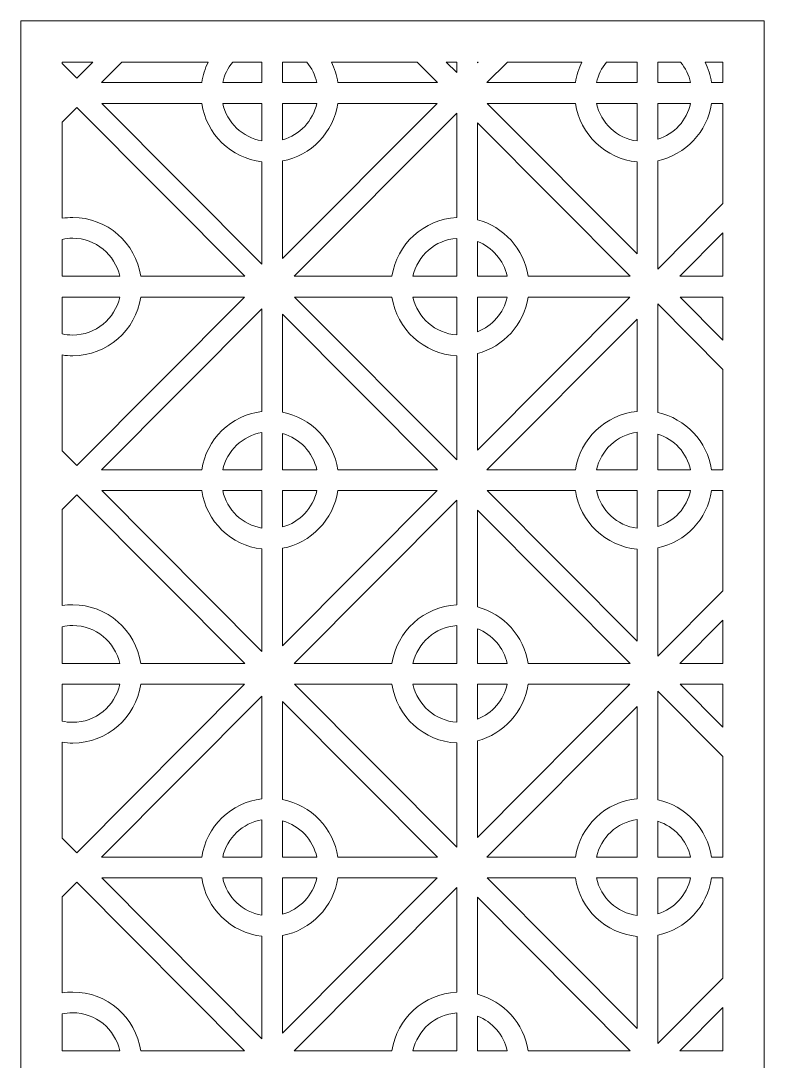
# Model space of a CAD drawing. Header units: centimetres. Extents: x -8.5 to 0.2, y -11.2 to 12.7.
# Drawn here: x -8.54 to -4.64, y 7.23 to 12.68 of the extents above; entities that cross this region are included whole.
import ezdxf

# ---------------------------------------------------------------- set-up
doc = ezdxf.new("R2010")
doc.units = ezdxf.units.CM
doc.header["$MEASUREMENT"] = 0
doc.layers.add('layer 1', color=7, linetype='Continuous')

msp = doc.modelspace()

# ---------------------------------------------------------------- linework, layer by layer
at = {"layer": 'layer 1', "color": 177, "lineweight": 9}
for points, knots in [([(-8.53788, -11.21428), (-8.53788, -11.21428), (-8.53788, 12.68389), (-8.53788, 12.68389), (-8.53788, 12.68389), (-8.53788, 12.68389), (-4.63909, 12.68389), (-4.63909, 12.68389), (-4.63909, 12.68389), (-4.63909, 12.68389), (-4.63909, -11.21428), (-4.63909, -11.21428), (-4.63909, -11.21428), (-4.63909, -11.21428), (-8.53788, -11.21428), (-8.53788, -11.21428)], [0, 0, 0, 0, 0.2, 0.2, 0.2, 0.2, 0.4, 0.4, 0.4, 0.4, 0.6, 0.6, 0.6, 0.6, 1, 1, 1, 1]), ([(-8.32128, 12.45992), (-8.32128, 12.45992), (-8.24479, 12.38308), (-8.24479, 12.38308), (-8.24479, 12.38308), (-8.24479, 12.38308), (-8.16095, 12.46729), (-8.16095, 12.46729), (-8.16095, 12.46729), (-8.16095, 12.46729), (-8.32128, 12.46729), (-8.32128, 12.46729), (-8.32128, 12.46729), (-8.32128, 12.46729), (-8.32128, 12.45992), (-8.32128, 12.45992)], [0, 0, 0, 0, 0.2, 0.2, 0.2, 0.2, 0.4, 0.4, 0.4, 0.4, 0.6, 0.6, 0.6, 0.6, 1, 1, 1, 1]), ([(-8.00779, 12.46729), (-8.00779, 12.46729), (-8.11502, 12.35958), (-8.11502, 12.35958), (-8.11502, 12.35958), (-8.11502, 12.35958), (-7.58912, 12.35958), (-7.58912, 12.35958), (-7.58912, 12.35958), (-7.58339, 12.39776), (-7.57174, 12.43399), (-7.55513, 12.46729), (-7.55513, 12.46729), (-7.55513, 12.46729), (-8.00779, 12.46729), (-8.00779, 12.46729)], [0, 0, 0, 0, 0.2, 0.2, 0.2, 0.2, 0.4, 0.4, 0.4, 0.4, 0.6, 0.6, 0.6, 0.6, 1, 1, 1, 1]), ([(-7.47904, 12.35958), (-7.47904, 12.35958), (-7.27348, 12.35958), (-7.27348, 12.35958), (-7.27348, 12.35958), (-7.27348, 12.35958), (-7.27348, 12.46729), (-7.27348, 12.46729), (-7.27348, 12.46729), (-7.27348, 12.46729), (-7.42661, 12.46729), (-7.42661, 12.46729), (-7.42661, 12.46729), (-7.45196, 12.43664), (-7.47027, 12.3999), (-7.47904, 12.35958)], [0, 0, 0, 0, 0.2, 0.2, 0.2, 0.2, 0.4, 0.4, 0.4, 0.4, 0.6, 0.6, 0.6, 0.6, 1, 1, 1, 1]), ([(-7.16518, 12.46729), (-7.16518, 12.46729), (-7.16518, 12.35958), (-7.16518, 12.35958), (-7.16518, 12.35958), (-7.16518, 12.35958), (-6.98529, 12.35958), (-6.98529, 12.35958), (-6.98529, 12.35958), (-6.99406, 12.3999), (-7.01237, 12.43664), (-7.03772, 12.46729), (-7.03772, 12.46729), (-7.03772, 12.46729), (-7.16518, 12.46729), (-7.16518, 12.46729)], [0, 0, 0, 0, 0.2, 0.2, 0.2, 0.2, 0.4, 0.4, 0.4, 0.4, 0.6, 0.6, 0.6, 0.6, 1, 1, 1, 1]), ([(-6.87521, 12.35958), (-6.87521, 12.35958), (-6.35262, 12.35958), (-6.35262, 12.35958), (-6.35262, 12.35958), (-6.35262, 12.35958), (-6.45985, 12.46729), (-6.45985, 12.46729), (-6.45985, 12.46729), (-6.45985, 12.46729), (-6.9092, 12.46729), (-6.9092, 12.46729), (-6.9092, 12.46729), (-6.89259, 12.43399), (-6.88094, 12.39776), (-6.87521, 12.35958)], [0, 0, 0, 0, 0.2, 0.2, 0.2, 0.2, 0.4, 0.4, 0.4, 0.4, 0.6, 0.6, 0.6, 0.6, 1, 1, 1, 1]), ([(-6.30669, 12.46729), (-6.30669, 12.46729), (-6.25171, 12.41206), (-6.25171, 12.41206), (-6.25171, 12.41206), (-6.25171, 12.41206), (-6.25171, 12.46729), (-6.25171, 12.46729), (-6.25171, 12.46729), (-6.25171, 12.46729), (-6.30669, 12.46729), (-6.30669, 12.46729)], [0, 0, 0, 0, 0.25, 0.25, 0.25, 0.25, 0.5, 0.5, 0.5, 0.5, 1, 1, 1, 1]), ([(-6.14341, 12.46729), (-6.14341, 12.46729), (-6.14341, 12.46289), (-6.14341, 12.46289), (-6.14341, 12.46289), (-6.14341, 12.46289), (-6.13902, 12.46729), (-6.13902, 12.46729), (-6.13902, 12.46729), (-6.13902, 12.46729), (-6.14341, 12.46729), (-6.14341, 12.46729)], [0, 0, 0, 0, 0.25, 0.25, 0.25, 0.25, 0.5, 0.5, 0.5, 0.5, 1, 1, 1, 1]), ([(-5.98586, 12.46729), (-5.98586, 12.46729), (-6.09308, 12.35958), (-6.09308, 12.35958), (-6.09308, 12.35958), (-6.09308, 12.35958), (-5.62892, 12.35958), (-5.62892, 12.35958), (-5.62892, 12.35958), (-5.62319, 12.39776), (-5.61154, 12.43399), (-5.59493, 12.46729), (-5.59493, 12.46729), (-5.59493, 12.46729), (-5.98586, 12.46729), (-5.98586, 12.46729)], [0, 0, 0, 0, 0.2, 0.2, 0.2, 0.2, 0.4, 0.4, 0.4, 0.4, 0.6, 0.6, 0.6, 0.6, 1, 1, 1, 1]), ([(-5.51884, 12.35958), (-5.51884, 12.35958), (-5.30562, 12.35958), (-5.30562, 12.35958), (-5.30562, 12.35958), (-5.30562, 12.35958), (-5.30562, 12.46729), (-5.30562, 12.46729), (-5.30562, 12.46729), (-5.30562, 12.46729), (-5.46641, 12.46729), (-5.46641, 12.46729), (-5.46641, 12.46729), (-5.49176, 12.43664), (-5.51007, 12.3999), (-5.51884, 12.35958)], [0, 0, 0, 0, 0.2, 0.2, 0.2, 0.2, 0.4, 0.4, 0.4, 0.4, 0.6, 0.6, 0.6, 0.6, 1, 1, 1, 1]), ([(-5.19732, 12.46729), (-5.19732, 12.46729), (-5.19732, 12.35958), (-5.19732, 12.35958), (-5.19732, 12.35958), (-5.19732, 12.35958), (-5.02509, 12.35958), (-5.02509, 12.35958), (-5.02509, 12.35958), (-5.03386, 12.3999), (-5.05217, 12.43664), (-5.07752, 12.46729), (-5.07752, 12.46729), (-5.07752, 12.46729), (-5.19732, 12.46729), (-5.19732, 12.46729)], [0, 0, 0, 0, 0.2, 0.2, 0.2, 0.2, 0.4, 0.4, 0.4, 0.4, 0.6, 0.6, 0.6, 0.6, 1, 1, 1, 1]), ([(-4.91501, 12.35958), (-4.91501, 12.35958), (-4.85569, 12.35958), (-4.85569, 12.35958), (-4.85569, 12.35958), (-4.85569, 12.35958), (-4.85569, 12.46729), (-4.85569, 12.46729), (-4.85569, 12.46729), (-4.85569, 12.46729), (-4.94899, 12.46729), (-4.94899, 12.46729), (-4.94899, 12.46729), (-4.93239, 12.43399), (-4.92073, 12.39776), (-4.91501, 12.35958)], [0, 0, 0, 0, 0.2, 0.2, 0.2, 0.2, 0.4, 0.4, 0.4, 0.4, 0.6, 0.6, 0.6, 0.6, 1, 1, 1, 1]), ([(-7.90877, 11.34405), (-7.90877, 11.34405), (-7.36364, 11.34405), (-7.36364, 11.34405), (-7.36364, 11.34405), (-7.36364, 11.34405), (-8.24479, 12.22922), (-8.24479, 12.22922), (-8.24479, 12.22922), (-8.24479, 12.22922), (-8.32128, 12.15237), (-8.32128, 12.15237), (-8.32128, 12.15237), (-8.32128, 12.15237), (-8.32128, 11.64802), (-8.32128, 11.64802), (-8.32128, 11.64802), (-8.30317, 11.65084), (-8.28462, 11.6523), (-8.26573, 11.6523), (-8.26573, 11.6523), (-8.08479, 11.6523), (-7.93491, 11.5185), (-7.90877, 11.34405)], [0, 0, 0, 0, 0.1428571, 0.1428571, 0.1428571, 0.1428571, 0.2857143, 0.2857143, 0.2857143, 0.2857143, 0.4285714, 0.4285714, 0.4285714, 0.4285714, 0.5714286, 0.5714286, 0.5714286, 0.5714286, 0.7142857, 0.7142857, 0.7142857, 0.7142857, 1, 1, 1, 1]), ([(-7.58912, 12.25079), (-7.58912, 12.25079), (-8.1131, 12.25079), (-8.1131, 12.25079), (-8.1131, 12.25079), (-8.1131, 12.25079), (-7.27348, 11.40734), (-7.27348, 11.40734), (-7.27348, 11.40734), (-7.27348, 11.40734), (-7.27348, 11.94491), (-7.27348, 11.94491), (-7.27348, 11.94491), (-7.43551, 11.96347), (-7.565, 12.08981), (-7.58912, 12.25079)], [0, 0, 0, 0, 0.2, 0.2, 0.2, 0.2, 0.4, 0.4, 0.4, 0.4, 0.6, 0.6, 0.6, 0.6, 1, 1, 1, 1]), ([(-7.27348, 12.25079), (-7.27348, 12.25079), (-7.47903, 12.25079), (-7.47903, 12.25079), (-7.47903, 12.25079), (-7.45711, 12.15001), (-7.37561, 12.07161), (-7.27348, 12.05473), (-7.27348, 12.05473), (-7.27348, 12.05473), (-7.27348, 12.25079), (-7.27348, 12.25079)], [0, 0, 0, 0, 0.25, 0.25, 0.25, 0.25, 0.5, 0.5, 0.5, 0.5, 1, 1, 1, 1]), ([(-6.9853, 12.25079), (-6.9853, 12.25079), (-7.16518, 12.25079), (-7.16518, 12.25079), (-7.16518, 12.25079), (-7.16518, 12.25079), (-7.16518, 12.06036), (-7.16518, 12.06036), (-7.16518, 12.06036), (-7.07525, 12.08515), (-7.00535, 12.15861), (-6.9853, 12.25079)], [0, 0, 0, 0, 0.25, 0.25, 0.25, 0.25, 0.5, 0.5, 0.5, 0.5, 1, 1, 1, 1]), ([(-6.35454, 12.25079), (-6.35454, 12.25079), (-6.87521, 12.25079), (-6.87521, 12.25079), (-6.87521, 12.25079), (-6.89804, 12.0984), (-7.0153, 11.97706), (-7.16518, 11.94879), (-7.16518, 11.94879), (-7.16518, 11.94879), (-7.16518, 11.43644), (-7.16518, 11.43644), (-7.16518, 11.43644), (-7.16518, 11.43644), (-6.35454, 12.25079), (-6.35454, 12.25079)], [0, 0, 0, 0, 0.2, 0.2, 0.2, 0.2, 0.4, 0.4, 0.4, 0.4, 0.6, 0.6, 0.6, 0.6, 1, 1, 1, 1]), ([(-5.62892, 12.25079), (-5.62892, 12.25079), (-6.09117, 12.25079), (-6.09117, 12.25079), (-6.09117, 12.25079), (-6.09117, 12.25079), (-5.30562, 11.46165), (-5.30562, 11.46165), (-5.30562, 11.46165), (-5.30562, 11.46165), (-5.30562, 11.94412), (-5.30562, 11.94412), (-5.30562, 11.94412), (-5.47121, 11.95951), (-5.60442, 12.08728), (-5.62892, 12.25079)], [0, 0, 0, 0, 0.2, 0.2, 0.2, 0.2, 0.4, 0.4, 0.4, 0.4, 0.6, 0.6, 0.6, 0.6, 1, 1, 1, 1]), ([(-5.30562, 12.25079), (-5.30562, 12.25079), (-5.51883, 12.25079), (-5.51883, 12.25079), (-5.51883, 12.25079), (-5.49637, 12.1475), (-5.41131, 12.06771), (-5.30562, 12.05358), (-5.30562, 12.05358), (-5.30562, 12.05358), (-5.30562, 12.25079), (-5.30562, 12.25079)], [0, 0, 0, 0, 0.25, 0.25, 0.25, 0.25, 0.5, 0.5, 0.5, 0.5, 1, 1, 1, 1]), ([(-5.0251, 12.25079), (-5.0251, 12.25079), (-5.19732, 12.25079), (-5.19732, 12.25079), (-5.19732, 12.25079), (-5.19732, 12.25079), (-5.19732, 12.0626), (-5.19732, 12.0626), (-5.19732, 12.0626), (-5.11109, 12.08936), (-5.04457, 12.16125), (-5.0251, 12.25079)], [0, 0, 0, 0, 0.25, 0.25, 0.25, 0.25, 0.5, 0.5, 0.5, 0.5, 1, 1, 1, 1]), ([(-4.85569, 12.25079), (-4.85569, 12.25079), (-4.91501, 12.25079), (-4.91501, 12.25079), (-4.91501, 12.25079), (-4.93745, 12.10101), (-5.05111, 11.98122), (-5.19732, 11.95032), (-5.19732, 11.95032), (-5.19732, 11.95032), (-5.19732, 11.38213), (-5.19732, 11.38213), (-5.19732, 11.38213), (-5.19732, 11.38213), (-4.85569, 11.72532), (-4.85569, 11.72532), (-4.85569, 11.72532), (-4.85569, 11.72532), (-4.85569, 12.25079), (-4.85569, 12.25079)], [0, 0, 0, 0, 0.1666667, 0.1666667, 0.1666667, 0.1666667, 0.3333333, 0.3333333, 0.3333333, 0.3333333, 0.5, 0.5, 0.5, 0.5, 0.6666667, 0.6666667, 0.6666667, 0.6666667, 1, 1, 1, 1]), ([(-7.104, 11.34405), (-7.104, 11.34405), (-6.5912, 11.34405), (-6.5912, 11.34405), (-6.5912, 11.34405), (-6.56591, 11.51286), (-6.42475, 11.64358), (-6.25171, 11.65187), (-6.25171, 11.65187), (-6.25171, 11.65187), (-6.25171, 12.20023), (-6.25171, 12.20023), (-6.25171, 12.20023), (-6.25171, 12.20023), (-7.104, 11.34405), (-7.104, 11.34405)], [0, 0, 0, 0, 0.2, 0.2, 0.2, 0.2, 0.4, 0.4, 0.4, 0.4, 0.6, 0.6, 0.6, 0.6, 1, 1, 1, 1]), ([(-5.87729, 11.34405), (-5.87729, 11.34405), (-5.34171, 11.34405), (-5.34171, 11.34405), (-5.34171, 11.34405), (-5.34171, 11.34405), (-6.14341, 12.14941), (-6.14341, 12.14941), (-6.14341, 12.14941), (-6.14341, 12.14941), (-6.14341, 11.64071), (-6.14341, 11.64071), (-6.14341, 11.64071), (-6.00505, 11.60467), (-5.89889, 11.48825), (-5.87729, 11.34405)], [0, 0, 0, 0, 0.2, 0.2, 0.2, 0.2, 0.4, 0.4, 0.4, 0.4, 0.6, 0.6, 0.6, 0.6, 1, 1, 1, 1]), ([(-4.85569, 11.57146), (-4.85569, 11.57146), (-5.08207, 11.34405), (-5.08207, 11.34405), (-5.08207, 11.34405), (-5.08207, 11.34405), (-4.85569, 11.34405), (-4.85569, 11.34405), (-4.85569, 11.34405), (-4.85569, 11.34405), (-4.85569, 11.57146), (-4.85569, 11.57146)], [0, 0, 0, 0, 0.25, 0.25, 0.25, 0.25, 0.5, 0.5, 0.5, 0.5, 1, 1, 1, 1]), ([(-8.32128, 11.34405), (-8.32128, 11.34405), (-8.01886, 11.34405), (-8.01886, 11.34405), (-8.01886, 11.34405), (-8.04366, 11.45809), (-8.14478, 11.54351), (-8.26573, 11.54351), (-8.26573, 11.54351), (-8.28481, 11.54351), (-8.3034, 11.54136), (-8.32128, 11.53733), (-8.32128, 11.53733), (-8.32128, 11.53733), (-8.32128, 11.34405), (-8.32128, 11.34405)], [0, 0, 0, 0, 0.2, 0.2, 0.2, 0.2, 0.4, 0.4, 0.4, 0.4, 0.6, 0.6, 0.6, 0.6, 1, 1, 1, 1]), ([(-6.48111, 11.34405), (-6.48111, 11.34405), (-6.25171, 11.34405), (-6.25171, 11.34405), (-6.25171, 11.34405), (-6.25171, 11.34405), (-6.25171, 11.54289), (-6.25171, 11.54289), (-6.25171, 11.54289), (-6.36483, 11.53513), (-6.45751, 11.45255), (-6.48111, 11.34405)], [0, 0, 0, 0, 0.25, 0.25, 0.25, 0.25, 0.5, 0.5, 0.5, 0.5, 1, 1, 1, 1]), ([(-6.14341, 11.34405), (-6.14341, 11.34405), (-5.98738, 11.34405), (-5.98738, 11.34405), (-5.98738, 11.34405), (-6.00562, 11.4279), (-6.06511, 11.49626), (-6.14341, 11.52658), (-6.14341, 11.52658), (-6.14341, 11.52658), (-6.14341, 11.34405), (-6.14341, 11.34405)], [0, 0, 0, 0, 0.25, 0.25, 0.25, 0.25, 0.5, 0.5, 0.5, 0.5, 1, 1, 1, 1]), ([(-8.01886, 11.23525), (-8.01886, 11.23525), (-8.32128, 11.23525), (-8.32128, 11.23525), (-8.32128, 11.23525), (-8.32128, 11.23525), (-8.32128, 11.04197), (-8.32128, 11.04197), (-8.32128, 11.04197), (-8.3034, 11.03794), (-8.28481, 11.0358), (-8.26573, 11.0358), (-8.26573, 11.0358), (-8.14478, 11.0358), (-8.04366, 11.12121), (-8.01886, 11.23525)], [0, 0, 0, 0, 0.2, 0.2, 0.2, 0.2, 0.4, 0.4, 0.4, 0.4, 0.6, 0.6, 0.6, 0.6, 1, 1, 1, 1]), ([(-8.32128, 10.42876), (-8.32128, 10.42876), (-8.24479, 10.35191), (-8.24479, 10.35191), (-8.24479, 10.35191), (-8.24479, 10.35191), (-7.36546, 11.23525), (-7.36546, 11.23525), (-7.36546, 11.23525), (-7.36546, 11.23525), (-7.90877, 11.23525), (-7.90877, 11.23525), (-7.90877, 11.23525), (-7.93491, 11.0608), (-8.08479, 10.927), (-8.26573, 10.927), (-8.26573, 10.927), (-8.28462, 10.927), (-8.30317, 10.92846), (-8.32128, 10.93128), (-8.32128, 10.93128), (-8.32128, 10.93128), (-8.32128, 10.42876), (-8.32128, 10.42876)], [0, 0, 0, 0, 0.1428571, 0.1428571, 0.1428571, 0.1428571, 0.2857143, 0.2857143, 0.2857143, 0.2857143, 0.4285714, 0.4285714, 0.4285714, 0.4285714, 0.5714286, 0.5714286, 0.5714286, 0.5714286, 0.7142857, 0.7142857, 0.7142857, 0.7142857, 1, 1, 1, 1]), ([(-6.5912, 11.23525), (-6.5912, 11.23525), (-7.10218, 11.23525), (-7.10218, 11.23525), (-7.10218, 11.23525), (-7.10218, 11.23525), (-6.25171, 10.38089), (-6.25171, 10.38089), (-6.25171, 10.38089), (-6.25171, 10.38089), (-6.25171, 10.92743), (-6.25171, 10.92743), (-6.25171, 10.92743), (-6.42475, 10.93572), (-6.56591, 11.06644), (-6.5912, 11.23525)], [0, 0, 0, 0, 0.2, 0.2, 0.2, 0.2, 0.4, 0.4, 0.4, 0.4, 0.6, 0.6, 0.6, 0.6, 1, 1, 1, 1]), ([(-6.25171, 11.23525), (-6.25171, 11.23525), (-6.48111, 11.23525), (-6.48111, 11.23525), (-6.48111, 11.23525), (-6.45751, 11.12675), (-6.36483, 11.04417), (-6.25171, 11.03641), (-6.25171, 11.03641), (-6.25171, 11.03641), (-6.25171, 11.23525), (-6.25171, 11.23525)], [0, 0, 0, 0, 0.25, 0.25, 0.25, 0.25, 0.5, 0.5, 0.5, 0.5, 1, 1, 1, 1]), ([(-5.98738, 11.23525), (-5.98738, 11.23525), (-6.14341, 11.23525), (-6.14341, 11.23525), (-6.14341, 11.23525), (-6.14341, 11.23525), (-6.14341, 11.05271), (-6.14341, 11.05271), (-6.14341, 11.05271), (-6.06511, 11.08304), (-6.00561, 11.1514), (-5.98738, 11.23525)], [0, 0, 0, 0, 0.25, 0.25, 0.25, 0.25, 0.5, 0.5, 0.5, 0.5, 1, 1, 1, 1]), ([(-5.34353, 11.23525), (-5.34353, 11.23525), (-5.87729, 11.23525), (-5.87729, 11.23525), (-5.87729, 11.23525), (-5.89889, 11.09105), (-6.00505, 10.97463), (-6.14341, 10.93859), (-6.14341, 10.93859), (-6.14341, 10.93859), (-6.14341, 10.43172), (-6.14341, 10.43172), (-6.14341, 10.43172), (-6.14341, 10.43172), (-5.34353, 11.23525), (-5.34353, 11.23525)], [0, 0, 0, 0, 0.2, 0.2, 0.2, 0.2, 0.4, 0.4, 0.4, 0.4, 0.6, 0.6, 0.6, 0.6, 1, 1, 1, 1]), ([(-4.85569, 10.85581), (-4.85569, 10.85581), (-5.19732, 11.19899), (-5.19732, 11.19899), (-5.19732, 11.19899), (-5.19732, 11.19899), (-5.19732, 10.62898), (-5.19732, 10.62898), (-5.19732, 10.62898), (-5.05111, 10.59808), (-4.93745, 10.47829), (-4.91501, 10.32852), (-4.91501, 10.32852), (-4.91501, 10.32852), (-4.85569, 10.32852), (-4.85569, 10.32852), (-4.85569, 10.32852), (-4.85569, 10.32852), (-4.85569, 10.85581), (-4.85569, 10.85581)], [0, 0, 0, 0, 0.1666667, 0.1666667, 0.1666667, 0.1666667, 0.3333333, 0.3333333, 0.3333333, 0.3333333, 0.5, 0.5, 0.5, 0.5, 0.6666667, 0.6666667, 0.6666667, 0.6666667, 1, 1, 1, 1]), ([(-4.85569, 11.23525), (-4.85569, 11.23525), (-5.08025, 11.23525), (-5.08025, 11.23525), (-5.08025, 11.23525), (-5.08025, 11.23525), (-4.85569, 11.00966), (-4.85569, 11.00966), (-4.85569, 11.00966), (-4.85569, 11.00966), (-4.85569, 11.23525), (-4.85569, 11.23525)], [0, 0, 0, 0, 0.25, 0.25, 0.25, 0.25, 0.5, 0.5, 0.5, 0.5, 1, 1, 1, 1]), ([(-8.11491, 10.32852), (-8.11491, 10.32852), (-7.58912, 10.32852), (-7.58912, 10.32852), (-7.58912, 10.32852), (-7.565, 10.48949), (-7.43551, 10.61583), (-7.27348, 10.63439), (-7.27348, 10.63439), (-7.27348, 10.63439), (-7.27348, 11.17379), (-7.27348, 11.17379), (-7.27348, 11.17379), (-7.27348, 11.17379), (-8.11491, 10.32852), (-8.11491, 10.32852)], [0, 0, 0, 0, 0.2, 0.2, 0.2, 0.2, 0.4, 0.4, 0.4, 0.4, 0.6, 0.6, 0.6, 0.6, 1, 1, 1, 1]), ([(-6.87521, 10.32852), (-6.87521, 10.32852), (-6.35273, 10.32852), (-6.35273, 10.32852), (-6.35273, 10.32852), (-6.35273, 10.32852), (-7.16518, 11.14468), (-7.16518, 11.14468), (-7.16518, 11.14468), (-7.16518, 11.14468), (-7.16518, 10.63051), (-7.16518, 10.63051), (-7.16518, 10.63051), (-7.0153, 10.60224), (-6.89804, 10.4809), (-6.87521, 10.32852)], [0, 0, 0, 0, 0.2, 0.2, 0.2, 0.2, 0.4, 0.4, 0.4, 0.4, 0.6, 0.6, 0.6, 0.6, 1, 1, 1, 1]), ([(-6.09298, 10.32852), (-6.09298, 10.32852), (-5.62892, 10.32852), (-5.62892, 10.32852), (-5.62892, 10.32852), (-5.60442, 10.49203), (-5.47121, 10.61979), (-5.30562, 10.63518), (-5.30562, 10.63518), (-5.30562, 10.63518), (-5.30562, 11.11948), (-5.30562, 11.11948), (-5.30562, 11.11948), (-5.30562, 11.11948), (-6.09298, 10.32852), (-6.09298, 10.32852)], [0, 0, 0, 0, 0.2, 0.2, 0.2, 0.2, 0.4, 0.4, 0.4, 0.4, 0.6, 0.6, 0.6, 0.6, 1, 1, 1, 1]), ([(-7.47903, 10.32852), (-7.47903, 10.32852), (-7.27348, 10.32852), (-7.27348, 10.32852), (-7.27348, 10.32852), (-7.27348, 10.32852), (-7.27348, 10.52457), (-7.27348, 10.52457), (-7.27348, 10.52457), (-7.37561, 10.50769), (-7.45711, 10.42929), (-7.47903, 10.32852)], [0, 0, 0, 0, 0.25, 0.25, 0.25, 0.25, 0.5, 0.5, 0.5, 0.5, 1, 1, 1, 1]), ([(-7.16518, 10.32852), (-7.16518, 10.32852), (-6.9853, 10.32852), (-6.9853, 10.32852), (-6.9853, 10.32852), (-7.00535, 10.42069), (-7.07525, 10.49415), (-7.16518, 10.51893), (-7.16518, 10.51893), (-7.16518, 10.51893), (-7.16518, 10.32852), (-7.16518, 10.32852)], [0, 0, 0, 0, 0.25, 0.25, 0.25, 0.25, 0.5, 0.5, 0.5, 0.5, 1, 1, 1, 1]), ([(-5.51882, 10.32852), (-5.51882, 10.32852), (-5.30562, 10.32852), (-5.30562, 10.32852), (-5.30562, 10.32852), (-5.30562, 10.32852), (-5.30562, 10.52572), (-5.30562, 10.52572), (-5.30562, 10.52572), (-5.41131, 10.51158), (-5.49637, 10.4318), (-5.51882, 10.32852)], [0, 0, 0, 0, 0.25, 0.25, 0.25, 0.25, 0.5, 0.5, 0.5, 0.5, 1, 1, 1, 1]), ([(-5.19732, 10.5167), (-5.19732, 10.5167), (-5.19732, 10.32852), (-5.19732, 10.32852), (-5.19732, 10.32852), (-5.19732, 10.32852), (-5.0251, 10.32852), (-5.0251, 10.32852), (-5.0251, 10.32852), (-5.04457, 10.41805), (-5.11108, 10.48995), (-5.19732, 10.5167)], [0, 0, 0, 0, 0.25, 0.25, 0.25, 0.25, 0.5, 0.5, 0.5, 0.5, 1, 1, 1, 1]), ([(-7.58912, 10.21972), (-7.58912, 10.21972), (-8.1132, 10.21972), (-8.1132, 10.21972), (-8.1132, 10.21972), (-8.1132, 10.21972), (-7.27348, 9.37617), (-7.27348, 9.37617), (-7.27348, 9.37617), (-7.27348, 9.37617), (-7.27348, 9.91385), (-7.27348, 9.91385), (-7.27348, 9.91385), (-7.43551, 9.93241), (-7.565, 10.05874), (-7.58912, 10.21972)], [0, 0, 0, 0, 0.2, 0.2, 0.2, 0.2, 0.4, 0.4, 0.4, 0.4, 0.6, 0.6, 0.6, 0.6, 1, 1, 1, 1]), ([(-7.27348, 10.21972), (-7.27348, 10.21972), (-7.47903, 10.21972), (-7.47903, 10.21972), (-7.47903, 10.21972), (-7.45711, 10.11895), (-7.37561, 10.04054), (-7.27348, 10.02366), (-7.27348, 10.02366), (-7.27348, 10.02366), (-7.27348, 10.21972), (-7.27348, 10.21972)], [0, 0, 0, 0, 0.25, 0.25, 0.25, 0.25, 0.5, 0.5, 0.5, 0.5, 1, 1, 1, 1]), ([(-6.9853, 10.21972), (-6.9853, 10.21972), (-7.16518, 10.21972), (-7.16518, 10.21972), (-7.16518, 10.21972), (-7.16518, 10.21972), (-7.16518, 10.0293), (-7.16518, 10.0293), (-7.16518, 10.0293), (-7.07525, 10.05409), (-7.00535, 10.12755), (-6.9853, 10.21972)], [0, 0, 0, 0, 0.25, 0.25, 0.25, 0.25, 0.5, 0.5, 0.5, 0.5, 1, 1, 1, 1]), ([(-6.35444, 10.21972), (-6.35444, 10.21972), (-6.87521, 10.21972), (-6.87521, 10.21972), (-6.87521, 10.21972), (-6.89804, 10.06734), (-7.0153, 9.94599), (-7.16518, 9.91773), (-7.16518, 9.91773), (-7.16518, 9.91773), (-7.16518, 9.40528), (-7.16518, 9.40528), (-7.16518, 9.40528), (-7.16518, 9.40528), (-6.35444, 10.21972), (-6.35444, 10.21972)], [0, 0, 0, 0, 0.2, 0.2, 0.2, 0.2, 0.4, 0.4, 0.4, 0.4, 0.6, 0.6, 0.6, 0.6, 1, 1, 1, 1]), ([(-5.62892, 10.21972), (-5.62892, 10.21972), (-6.09127, 10.21972), (-6.09127, 10.21972), (-6.09127, 10.21972), (-6.09127, 10.21972), (-5.30562, 9.43048), (-5.30562, 9.43048), (-5.30562, 9.43048), (-5.30562, 9.43048), (-5.30562, 9.91305), (-5.30562, 9.91305), (-5.30562, 9.91305), (-5.47121, 9.92844), (-5.60442, 10.05621), (-5.62892, 10.21972)], [0, 0, 0, 0, 0.2, 0.2, 0.2, 0.2, 0.4, 0.4, 0.4, 0.4, 0.6, 0.6, 0.6, 0.6, 1, 1, 1, 1]), ([(-5.30562, 10.21972), (-5.30562, 10.21972), (-5.51883, 10.21972), (-5.51883, 10.21972), (-5.51883, 10.21972), (-5.49637, 10.11644), (-5.41131, 10.03665), (-5.30562, 10.02251), (-5.30562, 10.02251), (-5.30562, 10.02251), (-5.30562, 10.21972), (-5.30562, 10.21972)], [0, 0, 0, 0, 0.25, 0.25, 0.25, 0.25, 0.5, 0.5, 0.5, 0.5, 1, 1, 1, 1]), ([(-5.0251, 10.21972), (-5.0251, 10.21972), (-5.19732, 10.21972), (-5.19732, 10.21972), (-5.19732, 10.21972), (-5.19732, 10.21972), (-5.19732, 10.03153), (-5.19732, 10.03153), (-5.19732, 10.03153), (-5.11109, 10.05829), (-5.04457, 10.13018), (-5.0251, 10.21972)], [0, 0, 0, 0, 0.25, 0.25, 0.25, 0.25, 0.5, 0.5, 0.5, 0.5, 1, 1, 1, 1]), ([(-4.85569, 10.21972), (-4.85569, 10.21972), (-4.91501, 10.21972), (-4.91501, 10.21972), (-4.91501, 10.21972), (-4.93745, 10.06994), (-5.05111, 9.95015), (-5.19732, 9.91925), (-5.19732, 9.91925), (-5.19732, 9.91925), (-5.19732, 9.35097), (-5.19732, 9.35097), (-5.19732, 9.35097), (-5.19732, 9.35097), (-4.85569, 9.69416), (-4.85569, 9.69416), (-4.85569, 9.69416), (-4.85569, 9.69416), (-4.85569, 10.21972), (-4.85569, 10.21972)], [0, 0, 0, 0, 0.1666667, 0.1666667, 0.1666667, 0.1666667, 0.3333333, 0.3333333, 0.3333333, 0.3333333, 0.5, 0.5, 0.5, 0.5, 0.6666667, 0.6666667, 0.6666667, 0.6666667, 1, 1, 1, 1]), ([(-7.90877, 9.31298), (-7.90877, 9.31298), (-7.36374, 9.31298), (-7.36374, 9.31298), (-7.36374, 9.31298), (-7.36374, 9.31298), (-8.24479, 10.19805), (-8.24479, 10.19805), (-8.24479, 10.19805), (-8.24479, 10.19805), (-8.32128, 10.12121), (-8.32128, 10.12121), (-8.32128, 10.12121), (-8.32128, 10.12121), (-8.32128, 9.61696), (-8.32128, 9.61696), (-8.32128, 9.61696), (-8.30317, 9.61977), (-8.28462, 9.62123), (-8.26573, 9.62123), (-8.26573, 9.62123), (-8.08479, 9.62123), (-7.93491, 9.48744), (-7.90877, 9.31298)], [0, 0, 0, 0, 0.1428571, 0.1428571, 0.1428571, 0.1428571, 0.2857143, 0.2857143, 0.2857143, 0.2857143, 0.4285714, 0.4285714, 0.4285714, 0.4285714, 0.5714286, 0.5714286, 0.5714286, 0.5714286, 0.7142857, 0.7142857, 0.7142857, 0.7142857, 1, 1, 1, 1]), ([(-7.1039, 9.31298), (-7.1039, 9.31298), (-6.5912, 9.31298), (-6.5912, 9.31298), (-6.5912, 9.31298), (-6.56591, 9.48179), (-6.42475, 9.61252), (-6.25171, 9.6208), (-6.25171, 9.6208), (-6.25171, 9.6208), (-6.25171, 10.16907), (-6.25171, 10.16907), (-6.25171, 10.16907), (-6.25171, 10.16907), (-7.1039, 9.31298), (-7.1039, 9.31298)], [0, 0, 0, 0, 0.2, 0.2, 0.2, 0.2, 0.4, 0.4, 0.4, 0.4, 0.6, 0.6, 0.6, 0.6, 1, 1, 1, 1]), ([(-5.87729, 9.31298), (-5.87729, 9.31298), (-5.34181, 9.31298), (-5.34181, 9.31298), (-5.34181, 9.31298), (-5.34181, 9.31298), (-6.14341, 10.11824), (-6.14341, 10.11824), (-6.14341, 10.11824), (-6.14341, 10.11824), (-6.14341, 9.60964), (-6.14341, 9.60964), (-6.14341, 9.60964), (-6.00505, 9.5736), (-5.89889, 9.45719), (-5.87729, 9.31298)], [0, 0, 0, 0, 0.2, 0.2, 0.2, 0.2, 0.4, 0.4, 0.4, 0.4, 0.6, 0.6, 0.6, 0.6, 1, 1, 1, 1]), ([(-8.32128, 9.31298), (-8.32128, 9.31298), (-8.01886, 9.31298), (-8.01886, 9.31298), (-8.01886, 9.31298), (-8.04366, 9.42702), (-8.14478, 9.51244), (-8.26573, 9.51244), (-8.26573, 9.51244), (-8.28481, 9.51244), (-8.3034, 9.5103), (-8.32128, 9.50627), (-8.32128, 9.50627), (-8.32128, 9.50627), (-8.32128, 9.31298), (-8.32128, 9.31298)], [0, 0, 0, 0, 0.2, 0.2, 0.2, 0.2, 0.4, 0.4, 0.4, 0.4, 0.6, 0.6, 0.6, 0.6, 1, 1, 1, 1]), ([(-6.48111, 9.31298), (-6.48111, 9.31298), (-6.25171, 9.31298), (-6.25171, 9.31298), (-6.25171, 9.31298), (-6.25171, 9.31298), (-6.25171, 9.51182), (-6.25171, 9.51182), (-6.25171, 9.51182), (-6.36483, 9.50406), (-6.45751, 9.42149), (-6.48111, 9.31298)], [0, 0, 0, 0, 0.25, 0.25, 0.25, 0.25, 0.5, 0.5, 0.5, 0.5, 1, 1, 1, 1]), ([(-6.14341, 9.31298), (-6.14341, 9.31298), (-5.98738, 9.31298), (-5.98738, 9.31298), (-5.98738, 9.31298), (-6.00562, 9.39683), (-6.06511, 9.46519), (-6.14341, 9.49552), (-6.14341, 9.49552), (-6.14341, 9.49552), (-6.14341, 9.31298), (-6.14341, 9.31298)], [0, 0, 0, 0, 0.25, 0.25, 0.25, 0.25, 0.5, 0.5, 0.5, 0.5, 1, 1, 1, 1]), ([(-4.85569, 9.5403), (-4.85569, 9.5403), (-5.08197, 9.31298), (-5.08197, 9.31298), (-5.08197, 9.31298), (-5.08197, 9.31298), (-4.85569, 9.31298), (-4.85569, 9.31298), (-4.85569, 9.31298), (-4.85569, 9.31298), (-4.85569, 9.5403), (-4.85569, 9.5403)], [0, 0, 0, 0, 0.25, 0.25, 0.25, 0.25, 0.5, 0.5, 0.5, 0.5, 1, 1, 1, 1]), ([(-8.01886, 9.20419), (-8.01886, 9.20419), (-8.32128, 9.20419), (-8.32128, 9.20419), (-8.32128, 9.20419), (-8.32128, 9.20419), (-8.32128, 9.0109), (-8.32128, 9.0109), (-8.32128, 9.0109), (-8.3034, 9.00687), (-8.28481, 9.00473), (-8.26573, 9.00473), (-8.26573, 9.00473), (-8.14478, 9.00473), (-8.04366, 9.09015), (-8.01886, 9.20419)], [0, 0, 0, 0, 0.2, 0.2, 0.2, 0.2, 0.4, 0.4, 0.4, 0.4, 0.6, 0.6, 0.6, 0.6, 1, 1, 1, 1]), ([(-8.32128, 8.39759), (-8.32128, 8.39759), (-8.24479, 8.32074), (-8.24479, 8.32074), (-8.24479, 8.32074), (-8.24479, 8.32074), (-7.36536, 9.20419), (-7.36536, 9.20419), (-7.36536, 9.20419), (-7.36536, 9.20419), (-7.90877, 9.20419), (-7.90877, 9.20419), (-7.90877, 9.20419), (-7.93491, 9.02973), (-8.08479, 8.89594), (-8.26573, 8.89594), (-8.26573, 8.89594), (-8.28462, 8.89594), (-8.30317, 8.8974), (-8.32128, 8.90021), (-8.32128, 8.90021), (-8.32128, 8.90021), (-8.32128, 8.39759), (-8.32128, 8.39759)], [0, 0, 0, 0, 0.1428571, 0.1428571, 0.1428571, 0.1428571, 0.2857143, 0.2857143, 0.2857143, 0.2857143, 0.4285714, 0.4285714, 0.4285714, 0.4285714, 0.5714286, 0.5714286, 0.5714286, 0.5714286, 0.7142857, 0.7142857, 0.7142857, 0.7142857, 1, 1, 1, 1]), ([(-6.5912, 9.20419), (-6.5912, 9.20419), (-7.10228, 9.20419), (-7.10228, 9.20419), (-7.10228, 9.20419), (-7.10228, 9.20419), (-6.25171, 8.34973), (-6.25171, 8.34973), (-6.25171, 8.34973), (-6.25171, 8.34973), (-6.25171, 8.89636), (-6.25171, 8.89636), (-6.25171, 8.89636), (-6.42475, 8.90465), (-6.56591, 9.03538), (-6.5912, 9.20419)], [0, 0, 0, 0, 0.2, 0.2, 0.2, 0.2, 0.4, 0.4, 0.4, 0.4, 0.6, 0.6, 0.6, 0.6, 1, 1, 1, 1]), ([(-6.25171, 9.20419), (-6.25171, 9.20419), (-6.48111, 9.20419), (-6.48111, 9.20419), (-6.48111, 9.20419), (-6.45751, 9.09568), (-6.36483, 9.01311), (-6.25171, 9.00534), (-6.25171, 9.00534), (-6.25171, 9.00534), (-6.25171, 9.20419), (-6.25171, 9.20419)], [0, 0, 0, 0, 0.25, 0.25, 0.25, 0.25, 0.5, 0.5, 0.5, 0.5, 1, 1, 1, 1]), ([(-5.98738, 9.20419), (-5.98738, 9.20419), (-6.14341, 9.20419), (-6.14341, 9.20419), (-6.14341, 9.20419), (-6.14341, 9.20419), (-6.14341, 9.02165), (-6.14341, 9.02165), (-6.14341, 9.02165), (-6.06511, 9.05197), (-6.00561, 9.12034), (-5.98738, 9.20419)], [0, 0, 0, 0, 0.25, 0.25, 0.25, 0.25, 0.5, 0.5, 0.5, 0.5, 1, 1, 1, 1]), ([(-5.34343, 9.20419), (-5.34343, 9.20419), (-5.87729, 9.20419), (-5.87729, 9.20419), (-5.87729, 9.20419), (-5.89889, 9.05998), (-6.00505, 8.94357), (-6.14341, 8.90753), (-6.14341, 8.90753), (-6.14341, 8.90753), (-6.14341, 8.40055), (-6.14341, 8.40055), (-6.14341, 8.40055), (-6.14341, 8.40055), (-5.34343, 9.20419), (-5.34343, 9.20419)], [0, 0, 0, 0, 0.2, 0.2, 0.2, 0.2, 0.4, 0.4, 0.4, 0.4, 0.6, 0.6, 0.6, 0.6, 1, 1, 1, 1]), ([(-4.85569, 8.82464), (-4.85569, 8.82464), (-5.19732, 9.16783), (-5.19732, 9.16783), (-5.19732, 9.16783), (-5.19732, 9.16783), (-5.19732, 8.59791), (-5.19732, 8.59791), (-5.19732, 8.59791), (-5.05111, 8.56702), (-4.93745, 8.44722), (-4.91501, 8.29745), (-4.91501, 8.29745), (-4.91501, 8.29745), (-4.85569, 8.29745), (-4.85569, 8.29745), (-4.85569, 8.29745), (-4.85569, 8.29745), (-4.85569, 8.82464), (-4.85569, 8.82464)], [0, 0, 0, 0, 0.1666667, 0.1666667, 0.1666667, 0.1666667, 0.3333333, 0.3333333, 0.3333333, 0.3333333, 0.5, 0.5, 0.5, 0.5, 0.6666667, 0.6666667, 0.6666667, 0.6666667, 1, 1, 1, 1]), ([(-4.85569, 9.20419), (-4.85569, 9.20419), (-5.08035, 9.20419), (-5.08035, 9.20419), (-5.08035, 9.20419), (-5.08035, 9.20419), (-4.85569, 8.9785), (-4.85569, 8.9785), (-4.85569, 8.9785), (-4.85569, 8.9785), (-4.85569, 9.20419), (-4.85569, 9.20419)], [0, 0, 0, 0, 0.25, 0.25, 0.25, 0.25, 0.5, 0.5, 0.5, 0.5, 1, 1, 1, 1]), ([(-8.11481, 8.29745), (-8.11481, 8.29745), (-7.58912, 8.29745), (-7.58912, 8.29745), (-7.58912, 8.29745), (-7.565, 8.45843), (-7.43551, 8.58476), (-7.27348, 8.60332), (-7.27348, 8.60332), (-7.27348, 8.60332), (-7.27348, 9.14262), (-7.27348, 9.14262), (-7.27348, 9.14262), (-7.27348, 9.14262), (-8.11481, 8.29745), (-8.11481, 8.29745)], [0, 0, 0, 0, 0.2, 0.2, 0.2, 0.2, 0.4, 0.4, 0.4, 0.4, 0.6, 0.6, 0.6, 0.6, 1, 1, 1, 1]), ([(-6.87521, 8.29745), (-6.87521, 8.29745), (-6.35283, 8.29745), (-6.35283, 8.29745), (-6.35283, 8.29745), (-6.35283, 8.29745), (-7.16518, 9.11352), (-7.16518, 9.11352), (-7.16518, 9.11352), (-7.16518, 9.11352), (-7.16518, 8.59944), (-7.16518, 8.59944), (-7.16518, 8.59944), (-7.0153, 8.57117), (-6.89804, 8.44983), (-6.87521, 8.29745)], [0, 0, 0, 0, 0.2, 0.2, 0.2, 0.2, 0.4, 0.4, 0.4, 0.4, 0.6, 0.6, 0.6, 0.6, 1, 1, 1, 1]), ([(-6.09288, 8.29745), (-6.09288, 8.29745), (-5.62892, 8.29745), (-5.62892, 8.29745), (-5.62892, 8.29745), (-5.60442, 8.46096), (-5.47121, 8.58873), (-5.30562, 8.60412), (-5.30562, 8.60412), (-5.30562, 8.60412), (-5.30562, 9.08831), (-5.30562, 9.08831), (-5.30562, 9.08831), (-5.30562, 9.08831), (-6.09288, 8.29745), (-6.09288, 8.29745)], [0, 0, 0, 0, 0.2, 0.2, 0.2, 0.2, 0.4, 0.4, 0.4, 0.4, 0.6, 0.6, 0.6, 0.6, 1, 1, 1, 1]), ([(-7.47903, 8.29745), (-7.47903, 8.29745), (-7.27348, 8.29745), (-7.27348, 8.29745), (-7.27348, 8.29745), (-7.27348, 8.29745), (-7.27348, 8.49351), (-7.27348, 8.49351), (-7.27348, 8.49351), (-7.37561, 8.47662), (-7.45711, 8.39822), (-7.47903, 8.29745)], [0, 0, 0, 0, 0.25, 0.25, 0.25, 0.25, 0.5, 0.5, 0.5, 0.5, 1, 1, 1, 1]), ([(-7.16518, 8.29745), (-7.16518, 8.29745), (-6.9853, 8.29745), (-6.9853, 8.29745), (-6.9853, 8.29745), (-7.00535, 8.38962), (-7.07525, 8.46308), (-7.16518, 8.48787), (-7.16518, 8.48787), (-7.16518, 8.48787), (-7.16518, 8.29745), (-7.16518, 8.29745)], [0, 0, 0, 0, 0.25, 0.25, 0.25, 0.25, 0.5, 0.5, 0.5, 0.5, 1, 1, 1, 1]), ([(-5.51882, 8.29745), (-5.51882, 8.29745), (-5.30562, 8.29745), (-5.30562, 8.29745), (-5.30562, 8.29745), (-5.30562, 8.29745), (-5.30562, 8.49466), (-5.30562, 8.49466), (-5.30562, 8.49466), (-5.41131, 8.48052), (-5.49637, 8.40073), (-5.51882, 8.29745)], [0, 0, 0, 0, 0.25, 0.25, 0.25, 0.25, 0.5, 0.5, 0.5, 0.5, 1, 1, 1, 1]), ([(-5.19732, 8.48564), (-5.19732, 8.48564), (-5.19732, 8.29745), (-5.19732, 8.29745), (-5.19732, 8.29745), (-5.19732, 8.29745), (-5.0251, 8.29745), (-5.0251, 8.29745), (-5.0251, 8.29745), (-5.04457, 8.38699), (-5.11108, 8.45888), (-5.19732, 8.48564)], [0, 0, 0, 0, 0.25, 0.25, 0.25, 0.25, 0.5, 0.5, 0.5, 0.5, 1, 1, 1, 1]), ([(-7.58912, 8.18865), (-7.58912, 8.18865), (-8.1133, 8.18865), (-8.1133, 8.18865), (-8.1133, 8.18865), (-8.1133, 8.18865), (-7.27348, 7.345), (-7.27348, 7.345), (-7.27348, 7.345), (-7.27348, 7.345), (-7.27348, 7.88278), (-7.27348, 7.88278), (-7.27348, 7.88278), (-7.43551, 7.90134), (-7.565, 8.02767), (-7.58912, 8.18865)], [0, 0, 0, 0, 0.2, 0.2, 0.2, 0.2, 0.4, 0.4, 0.4, 0.4, 0.6, 0.6, 0.6, 0.6, 1, 1, 1, 1]), ([(-7.27348, 8.18865), (-7.27348, 8.18865), (-7.47903, 8.18865), (-7.47903, 8.18865), (-7.47903, 8.18865), (-7.45711, 8.08788), (-7.37561, 8.00948), (-7.27348, 7.99259), (-7.27348, 7.99259), (-7.27348, 7.99259), (-7.27348, 8.18865), (-7.27348, 8.18865)], [0, 0, 0, 0, 0.25, 0.25, 0.25, 0.25, 0.5, 0.5, 0.5, 0.5, 1, 1, 1, 1]), ([(-6.9853, 8.18865), (-6.9853, 8.18865), (-7.16518, 8.18865), (-7.16518, 8.18865), (-7.16518, 8.18865), (-7.16518, 8.18865), (-7.16518, 7.99823), (-7.16518, 7.99823), (-7.16518, 7.99823), (-7.07525, 8.02302), (-7.00535, 8.09648), (-6.9853, 8.18865)], [0, 0, 0, 0, 0.25, 0.25, 0.25, 0.25, 0.5, 0.5, 0.5, 0.5, 1, 1, 1, 1]), ([(-6.35434, 8.18865), (-6.35434, 8.18865), (-6.87521, 8.18865), (-6.87521, 8.18865), (-6.87521, 8.18865), (-6.89804, 8.03627), (-7.0153, 7.91493), (-7.16518, 7.88666), (-7.16518, 7.88666), (-7.16518, 7.88666), (-7.16518, 7.37411), (-7.16518, 7.37411), (-7.16518, 7.37411), (-7.16518, 7.37411), (-6.35434, 8.18865), (-6.35434, 8.18865)], [0, 0, 0, 0, 0.2, 0.2, 0.2, 0.2, 0.4, 0.4, 0.4, 0.4, 0.6, 0.6, 0.6, 0.6, 1, 1, 1, 1]), ([(-5.62892, 8.18865), (-5.62892, 8.18865), (-6.09137, 8.18865), (-6.09137, 8.18865), (-6.09137, 8.18865), (-6.09137, 8.18865), (-5.30562, 7.39931), (-5.30562, 7.39931), (-5.30562, 7.39931), (-5.30562, 7.39931), (-5.30562, 7.88198), (-5.30562, 7.88198), (-5.30562, 7.88198), (-5.47121, 7.89737), (-5.60442, 8.02514), (-5.62892, 8.18865)], [0, 0, 0, 0, 0.2, 0.2, 0.2, 0.2, 0.4, 0.4, 0.4, 0.4, 0.6, 0.6, 0.6, 0.6, 1, 1, 1, 1]), ([(-5.30562, 8.18865), (-5.30562, 8.18865), (-5.51883, 8.18865), (-5.51883, 8.18865), (-5.51883, 8.18865), (-5.49637, 8.08537), (-5.41131, 8.00558), (-5.30562, 7.99144), (-5.30562, 7.99144), (-5.30562, 7.99144), (-5.30562, 8.18865), (-5.30562, 8.18865)], [0, 0, 0, 0, 0.25, 0.25, 0.25, 0.25, 0.5, 0.5, 0.5, 0.5, 1, 1, 1, 1]), ([(-5.0251, 8.18865), (-5.0251, 8.18865), (-5.19732, 8.18865), (-5.19732, 8.18865), (-5.19732, 8.18865), (-5.19732, 8.18865), (-5.19732, 8.00046), (-5.19732, 8.00046), (-5.19732, 8.00046), (-5.11109, 8.02722), (-5.04457, 8.09911), (-5.0251, 8.18865)], [0, 0, 0, 0, 0.25, 0.25, 0.25, 0.25, 0.5, 0.5, 0.5, 0.5, 1, 1, 1, 1]), ([(-4.85569, 8.18865), (-4.85569, 8.18865), (-4.91501, 8.18865), (-4.91501, 8.18865), (-4.91501, 8.18865), (-4.93745, 8.03887), (-5.05111, 7.91908), (-5.19732, 7.88819), (-5.19732, 7.88819), (-5.19732, 7.88819), (-5.19732, 7.3198), (-5.19732, 7.3198), (-5.19732, 7.3198), (-5.19732, 7.3198), (-4.85569, 7.66299), (-4.85569, 7.66299), (-4.85569, 7.66299), (-4.85569, 7.66299), (-4.85569, 8.18865), (-4.85569, 8.18865)], [0, 0, 0, 0, 0.1666667, 0.1666667, 0.1666667, 0.1666667, 0.3333333, 0.3333333, 0.3333333, 0.3333333, 0.5, 0.5, 0.5, 0.5, 0.6666667, 0.6666667, 0.6666667, 0.6666667, 1, 1, 1, 1]), ([(-7.90877, 7.28192), (-7.90877, 7.28192), (-7.36384, 7.28192), (-7.36384, 7.28192), (-7.36384, 7.28192), (-7.36384, 7.28192), (-8.24479, 8.16688), (-8.24479, 8.16688), (-8.24479, 8.16688), (-8.24479, 8.16688), (-8.32128, 8.09004), (-8.32128, 8.09004), (-8.32128, 8.09004), (-8.32128, 8.09004), (-8.32128, 7.58589), (-8.32128, 7.58589), (-8.32128, 7.58589), (-8.30317, 7.5887), (-8.28462, 7.59017), (-8.26573, 7.59017), (-8.26573, 7.59017), (-8.08479, 7.59017), (-7.93491, 7.45637), (-7.90877, 7.28192)], [0, 0, 0, 0, 0.1428571, 0.1428571, 0.1428571, 0.1428571, 0.2857143, 0.2857143, 0.2857143, 0.2857143, 0.4285714, 0.4285714, 0.4285714, 0.4285714, 0.5714286, 0.5714286, 0.5714286, 0.5714286, 0.7142857, 0.7142857, 0.7142857, 0.7142857, 1, 1, 1, 1]), ([(-7.1038, 7.28192), (-7.1038, 7.28192), (-6.5912, 7.28192), (-6.5912, 7.28192), (-6.5912, 7.28192), (-6.56591, 7.45072), (-6.42475, 7.58145), (-6.25171, 7.58974), (-6.25171, 7.58974), (-6.25171, 7.58974), (-6.25171, 8.1379), (-6.25171, 8.1379), (-6.25171, 8.1379), (-6.25171, 8.1379), (-7.1038, 7.28192), (-7.1038, 7.28192)], [0, 0, 0, 0, 0.2, 0.2, 0.2, 0.2, 0.4, 0.4, 0.4, 0.4, 0.6, 0.6, 0.6, 0.6, 1, 1, 1, 1]), ([(-5.87729, 7.28192), (-5.87729, 7.28192), (-5.34191, 7.28192), (-5.34191, 7.28192), (-5.34191, 7.28192), (-5.34191, 7.28192), (-6.14341, 8.08707), (-6.14341, 8.08707), (-6.14341, 8.08707), (-6.14341, 8.08707), (-6.14341, 7.57858), (-6.14341, 7.57858), (-6.14341, 7.57858), (-6.00505, 7.54253), (-5.89889, 7.42612), (-5.87729, 7.28192)], [0, 0, 0, 0, 0.2, 0.2, 0.2, 0.2, 0.4, 0.4, 0.4, 0.4, 0.6, 0.6, 0.6, 0.6, 1, 1, 1, 1]), ([(-8.32128, 7.28192), (-8.32128, 7.28192), (-8.01886, 7.28192), (-8.01886, 7.28192), (-8.01886, 7.28192), (-8.04366, 7.39596), (-8.14478, 7.48137), (-8.26573, 7.48137), (-8.26573, 7.48137), (-8.28481, 7.48137), (-8.3034, 7.47923), (-8.32128, 7.4752), (-8.32128, 7.4752), (-8.32128, 7.4752), (-8.32128, 7.28192), (-8.32128, 7.28192)], [0, 0, 0, 0, 0.2, 0.2, 0.2, 0.2, 0.4, 0.4, 0.4, 0.4, 0.6, 0.6, 0.6, 0.6, 1, 1, 1, 1]), ([(-6.48111, 7.28192), (-6.48111, 7.28192), (-6.25171, 7.28192), (-6.25171, 7.28192), (-6.25171, 7.28192), (-6.25171, 7.28192), (-6.25171, 7.48076), (-6.25171, 7.48076), (-6.25171, 7.48076), (-6.36483, 7.47299), (-6.45751, 7.39042), (-6.48111, 7.28192)], [0, 0, 0, 0, 0.25, 0.25, 0.25, 0.25, 0.5, 0.5, 0.5, 0.5, 1, 1, 1, 1]), ([(-4.85569, 7.50913), (-4.85569, 7.50913), (-5.08187, 7.28192), (-5.08187, 7.28192), (-5.08187, 7.28192), (-5.08187, 7.28192), (-4.85569, 7.28192), (-4.85569, 7.28192), (-4.85569, 7.28192), (-4.85569, 7.28192), (-4.85569, 7.50913), (-4.85569, 7.50913)], [0, 0, 0, 0, 0.25, 0.25, 0.25, 0.25, 0.5, 0.5, 0.5, 0.5, 1, 1, 1, 1]), ([(-6.14341, 7.28192), (-6.14341, 7.28192), (-5.98738, 7.28192), (-5.98738, 7.28192), (-5.98738, 7.28192), (-6.00562, 7.36576), (-6.06511, 7.43413), (-6.14341, 7.46445), (-6.14341, 7.46445), (-6.14341, 7.46445), (-6.14341, 7.28192), (-6.14341, 7.28192)], [0, 0, 0, 0, 0.25, 0.25, 0.25, 0.25, 0.5, 0.5, 0.5, 0.5, 1, 1, 1, 1])]:
    msp.add_open_spline(points, degree=3, knots=knots, dxfattribs=at)

doc.saveas('drawing.dxf')
